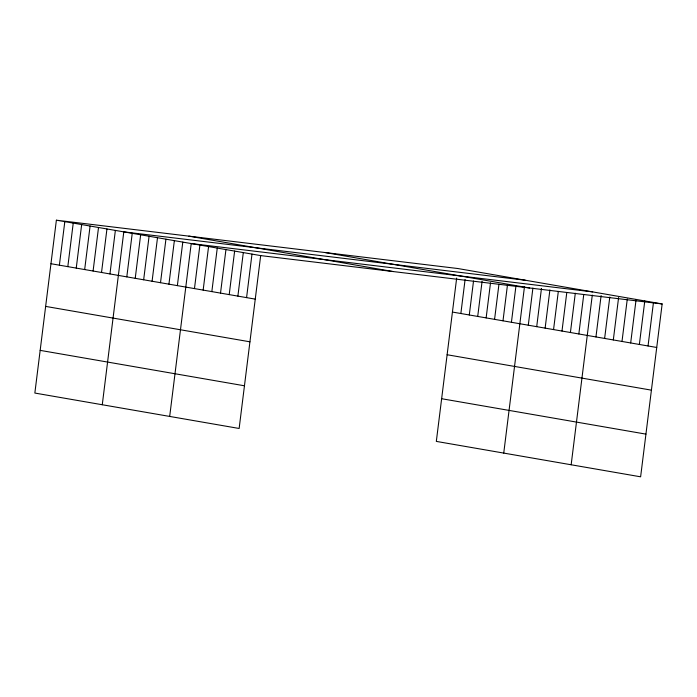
<?xml version="1.0" encoding="UTF-8"?>
<svg xmlns="http://www.w3.org/2000/svg" width="697" height="697" viewBox="0 0 697 697"><rect width="100%" height="100%" fill="white"/><g stroke="black" fill="none" stroke-linecap="round" stroke-linejoin="round"><path stroke-width="1.05" d="M56.379 220.191L34.85 393.056L239.141 428.472L260.678 255.599L56.379 220.191L457.859 268.528L662.15 303.944L640.621 476.809L436.322 441.401L456.666 278.086M59.384 265.174L64.812 221.646M67.818 266.637L73.237 223.11M76.243 268.101L81.662 224.573M84.668 269.556L90.087 226.028M93.093 271.02L98.521 227.492M101.527 272.483L106.946 228.956M109.952 273.938L115.371 230.411M102.267 404.739L123.796 231.874L525.277 280.22M126.802 276.866L132.23 233.338M135.227 278.321L140.655 234.793M143.66 279.785L149.08 236.257M152.085 281.248L157.505 237.721M160.51 282.703L165.93 239.176M168.935 284.167L174.363 240.639M177.369 285.631L182.788 242.103M169.685 416.431L191.213 243.558L592.694 291.904M194.472 288.593L199.9 245.065M203.158 290.1L208.577 246.572M211.844 291.599L217.264 248.071M220.522 293.106L225.941 249.578M229.208 294.613L234.628 251.086M237.886 296.12L243.305 252.593M246.572 297.619L251.992 254.091M460.865 313.519L465.091 279.549M469.29 314.983L473.524 281.004M477.715 316.438L482.08 281.405M486.14 317.902L490.505 282.869M494.574 319.365L498.939 284.332M502.999 320.82L507.494 284.724M511.424 322.284L515.919 286.188M503.739 453.085L524.484 286.589M528.282 325.203L532.909 288.044M536.707 326.666L541.464 288.445M545.132 328.13L549.898 289.908M553.557 329.585L558.323 291.372M561.991 331.049L566.748 292.827M570.416 332.513L575.304 293.228M578.841 333.968L583.737 294.692M571.157 464.768L592.293 295.092M595.952 336.939L601.11 295.528M604.63 338.437L609.788 297.035M613.316 339.944L618.605 297.48M622.003 341.452L627.291 298.987M630.68 342.959L636.1 299.431M639.367 344.457L644.786 300.93M648.044 345.965L653.464 302.437M260.678 255.599L662.15 303.944M325.368 252.575L529.659 287.992M188.87 236.144L393.16 271.551M452.44 312.056L656.731 347.472M50.959 263.719L255.25 299.126M447.117 354.738L651.416 390.154M45.645 306.401L249.935 341.809M441.645 398.719L645.936 434.126M40.165 350.373L244.455 385.789"/></g></svg>
